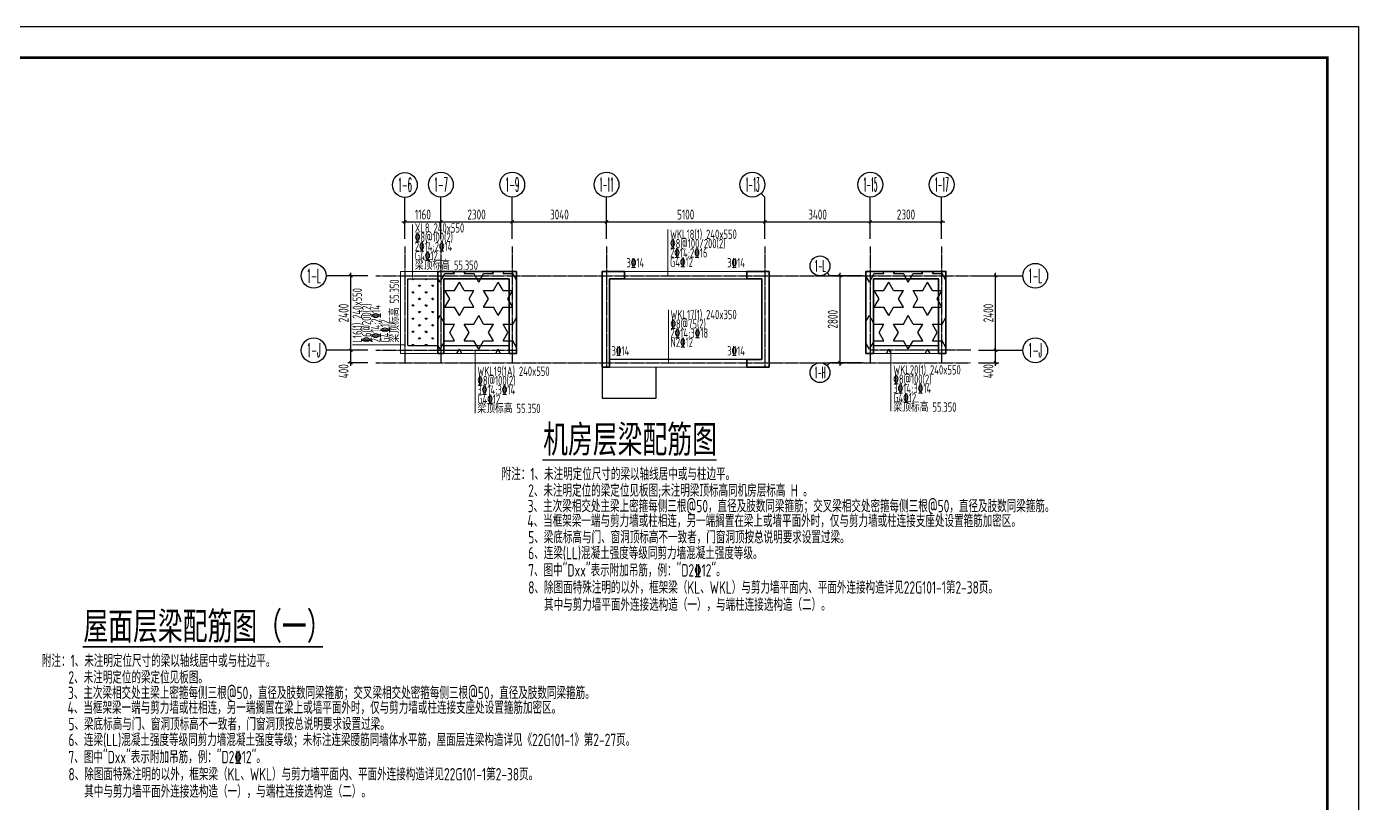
# Model space of a CAD drawing. Header units: millimetres. Extents: x -108786 to 29797, y -10598 to 53433.
# Drawn here: x -67608 to -24686, y 28399 to 53433 of the extents above; entities that cross this region are included whole.
import ezdxf
from ezdxf.enums import TextEntityAlignment as Align

# ---------------------------------------------------------------- set-up
doc = ezdxf.new("R2010")
doc.units = ezdxf.units.MM
doc.header["$MEASUREMENT"] = 0
doc.linetypes.add('CENTER', pattern=[2, 1.25, -0.25, 0.25, -0.25])
doc.linetypes.add('DASHED', pattern=[0.75, 0.5, -0.25])
doc.layers.get('Defpoints').update_dxf_attribs({"color": 1})
for name, color, linetype in [('AXIS', 1, 'CENTER'), ('AXIS_DIM', 3, 'Continuous'), ('AXIS_NUM', 3, 'Continuous'), ('AXIS_TEXT', 255, 'Continuous'), ('BEAM', 4, 'DASHED'), ('BEAM_CON', 4, 'Continuous'), ('B板标注', 7, 'Continuous'), ('HATCH', 8, 'Continuous'), ('JQLayer', 7, 'Continuous'), ('PUB_TEXT', 7, 'Continuous'), ('WALL', 2, 'Continuous'), ('win', 3, 'Continuous'), ('梁原位标注', 7, 'Continuous')]:
    doc.layers.add(name, color=color, linetype=linetype)
doc.layers.add('Z主楼梁筋(横向)', color=55, linetype='Continuous', lineweight=20)
doc.layers.add('Z主楼梁筋(纵向)', color=42, linetype='Continuous', lineweight=20)
doc.styles.add('_TCH_AXIS', font='COMPLEX', dxfattribs={"bigfont": 'GBCBIG'})
doc.styles.add('COMPLEX', font='tssdeng.shx', dxfattribs={"bigfont": 'hztxt.shx'})
doc.styles.add('JG-DIM', font='tssdeng.shx', dxfattribs={"width": 0.7, "bigfont": 'hztxt.shx'})
doc.styles.add('TSSD_Dimension', font='Tssdeng.shx', dxfattribs={"width": 0.7, "bigfont": 'Hztxt.shx'})
doc.styles.add('TSSD_Rein', font='tssdeng.shx', dxfattribs={"width": 0.7, "bigfont": 'hztxt.shx'})
doc.dimstyles.new('JG_100', dxfattribs={"dimtxt": 320, "dimasz": 100, "dimexe": 100, "dimexo": 250, "dimgap": 75, "dimtad": 1, "dimdec": 0, "dimrnd": 0.5, "dimdsep": 46, "dimtxsty": 'JG-DIM', "dimblk": 'ARCHTICK', "dimcen": 100, "dimdle": 100, "dimclrt": 7, "dimazin": 2, "dimtfac": 1, "dimtdec": 0, "dimtix": 1, "dimtmove": 2, "dimatfit": 3, "dimldrblk": 'JG_DIM', "dimfxl": 1, "dimtolj": 1, "dimtzin": 0, "dimarcsym": 0})

# ---------------------------------------------------------------- blocks, each defined once
blk = doc.blocks.new('_ArchTick')
at = {"color": 0, "const_width": 0.35}
blk.add_lwpolyline([(-0.5, -0.5), (0.5, 0.5)], dxfattribs=at)
blk = doc.blocks.new('*D68')
at = {"layer": 'AXIS_DIM', "color": 0, "lineweight": -2, "transparency": 16777216}
for p, q in [((-57157, 42902), (-57157, 45502)), ((-56607, 45402), (-57257, 45402)), ((-56607, 43002), (-57257, 43002))]:
    blk.add_line(p, q, dxfattribs=at)
at = {"layer": 'Defpoints', "color": 0, "transparency": 16777216}
for p in [(-57157, 45402), (-56357, 45402), (-56357, 43002)]:
    blk.add_point(p, dxfattribs=at)
at = {"layer": 'AXIS_DIM', "color": 0, "lineweight": -2, "transparency": 16777216, "xscale": 100, "yscale": 100, "zscale": 100}
for p, rotation in [((-57157, 45402), 90), ((-57157, 43002), 270)]:
    blk.add_blockref('_ArchTick', p, dxfattribs=dict(at, rotation=rotation))
at = {"layer": 'AXIS_DIM', "color": 7, "transparency": 16777216, "insert": (-57392, 44202), "char_height": 320, "attachment_point": 5, "rotation": 90, "style": 'TSSD_Rein'}
blk.add_mtext('\\A1;2400', dxfattribs=at)
blk = doc.blocks.new('JG_DIM')
blk.add_line((0, 0), (-1, 0))
at = {"linetype": 'ByBlock', "const_width": 0.32}
blk.add_lwpolyline([(-0.53, -0.53), (0.53, 0.53)], dxfattribs=at)
blk = doc.blocks.new('*D69')
at = {"layer": 'AXIS_DIM', "color": 0, "lineweight": -2, "transparency": 16777216}
for p, q in [((-36377, 42902), (-36377, 45502)), ((-36927, 45402), (-36277, 45402)), ((-36927, 43002), (-36277, 43002))]:
    blk.add_line(p, q, dxfattribs=at)
at = {"layer": 'Defpoints', "color": 0, "transparency": 16777216}
for p in [(-37177, 45402), (-36377, 45402), (-37177, 43002)]:
    blk.add_point(p, dxfattribs=at)
at = {"layer": 'AXIS_DIM', "color": 0, "lineweight": -2, "transparency": 16777216, "xscale": 100, "yscale": 100, "zscale": 100}
for p, rotation in [((-36377, 45402), 90), ((-36377, 43002), 270)]:
    blk.add_blockref('_ArchTick', p, dxfattribs=dict(at, rotation=rotation))
at = {"layer": 'AXIS_DIM', "color": 7, "transparency": 16777216, "insert": (-36612, 44202), "char_height": 320, "attachment_point": 5, "rotation": 90, "style": 'TSSD_Rein'}
blk.add_mtext('\\A1;2400', dxfattribs=at)
blk = doc.blocks.new('*D70')
at = {"layer": 'AXIS_DIM', "color": 0, "lineweight": -2, "transparency": 16777216}
for p, q in [((-55417, 46592), (-55417, 47242)), ((-54257, 46592), (-54257, 47242)), ((-55517, 47142), (-54157, 47142))]:
    blk.add_line(p, q, dxfattribs=at)
at = {"layer": 'Defpoints', "color": 0, "transparency": 16777216}
for p in [(-54257, 47142), (-55417, 46342), (-54257, 46342)]:
    blk.add_point(p, dxfattribs=at)
at = {"layer": 'AXIS_DIM', "color": 0, "lineweight": -2, "transparency": 16777216, "xscale": 100, "yscale": 100, "zscale": 100, "rotation": 180}
blk.add_blockref('_ArchTick', (-55417, 47142), dxfattribs=at)
at = {"layer": 'AXIS_DIM', "color": 0, "lineweight": -2, "transparency": 16777216, "xscale": 100, "yscale": 100, "zscale": 100}
blk.add_blockref('_ArchTick', (-54257, 47142), dxfattribs=at)
at = {"layer": 'AXIS_DIM', "color": 7, "transparency": 16777216, "insert": (-54837, 47377), "char_height": 320, "attachment_point": 5, "style": 'TSSD_Rein'}
blk.add_mtext('\\A1;1160', dxfattribs=at)
blk = doc.blocks.new('*D71')
at = {"layer": 'AXIS_DIM', "color": 0, "lineweight": -2, "transparency": 16777216}
for p, q in [((-54257, 46592), (-54257, 47242)), ((-51957, 46592), (-51957, 47242)), ((-54357, 47142), (-51857, 47142))]:
    blk.add_line(p, q, dxfattribs=at)
at = {"layer": 'Defpoints', "color": 0, "transparency": 16777216}
for p in [(-51957, 47142), (-54257, 46342), (-51957, 46342)]:
    blk.add_point(p, dxfattribs=at)
at = {"layer": 'AXIS_DIM', "color": 0, "lineweight": -2, "transparency": 16777216, "xscale": 100, "yscale": 100, "zscale": 100, "rotation": 180}
blk.add_blockref('_ArchTick', (-54257, 47142), dxfattribs=at)
at = {"layer": 'AXIS_DIM', "color": 0, "lineweight": -2, "transparency": 16777216, "xscale": 100, "yscale": 100, "zscale": 100}
blk.add_blockref('_ArchTick', (-51957, 47142), dxfattribs=at)
at = {"layer": 'AXIS_DIM', "color": 7, "transparency": 16777216, "insert": (-53107, 47377), "char_height": 320, "attachment_point": 5, "style": 'TSSD_Rein'}
blk.add_mtext('\\A1;2300', dxfattribs=at)
blk = doc.blocks.new('*D72')
at = {"layer": 'AXIS_DIM', "color": 0, "lineweight": -2, "transparency": 16777216}
for p, q in [((-51957, 46592), (-51957, 47242)), ((-48917, 46592), (-48917, 47242)), ((-52057, 47142), (-48817, 47142))]:
    blk.add_line(p, q, dxfattribs=at)
at = {"layer": 'Defpoints', "color": 0, "transparency": 16777216}
for p in [(-48917, 47142), (-51957, 46342), (-48917, 46342)]:
    blk.add_point(p, dxfattribs=at)
at = {"layer": 'AXIS_DIM', "color": 0, "lineweight": -2, "transparency": 16777216, "xscale": 100, "yscale": 100, "zscale": 100, "rotation": 180}
blk.add_blockref('_ArchTick', (-51957, 47142), dxfattribs=at)
at = {"layer": 'AXIS_DIM', "color": 0, "lineweight": -2, "transparency": 16777216, "xscale": 100, "yscale": 100, "zscale": 100}
blk.add_blockref('_ArchTick', (-48917, 47142), dxfattribs=at)
at = {"layer": 'AXIS_DIM', "color": 7, "transparency": 16777216, "insert": (-50437, 47377), "char_height": 320, "attachment_point": 5, "style": 'TSSD_Rein'}
blk.add_mtext('\\A1;3040', dxfattribs=at)
blk = doc.blocks.new('*D73')
at = {"layer": 'AXIS_DIM', "color": 0, "lineweight": -2, "transparency": 16777216}
for p, q in [((-48917, 46592), (-48917, 47242)), ((-43817, 46592), (-43817, 47242)), ((-49017, 47142), (-43717, 47142))]:
    blk.add_line(p, q, dxfattribs=at)
at = {"layer": 'Defpoints', "color": 0, "transparency": 16777216}
for p in [(-43817, 47142), (-48917, 46342), (-43817, 46342)]:
    blk.add_point(p, dxfattribs=at)
at = {"layer": 'AXIS_DIM', "color": 0, "lineweight": -2, "transparency": 16777216, "xscale": 100, "yscale": 100, "zscale": 100, "rotation": 180}
blk.add_blockref('_ArchTick', (-48917, 47142), dxfattribs=at)
at = {"layer": 'AXIS_DIM', "color": 0, "lineweight": -2, "transparency": 16777216, "xscale": 100, "yscale": 100, "zscale": 100}
blk.add_blockref('_ArchTick', (-43817, 47142), dxfattribs=at)
at = {"layer": 'AXIS_DIM', "color": 7, "transparency": 16777216, "insert": (-46367, 47377), "char_height": 320, "attachment_point": 5, "style": 'TSSD_Rein'}
blk.add_mtext('\\A1;5100', dxfattribs=at)
blk = doc.blocks.new('*D74')
at = {"layer": 'AXIS_DIM', "color": 0, "lineweight": -2, "transparency": 16777216}
for p, q in [((-43817, 46592), (-43817, 47242)), ((-40417, 46592), (-40417, 47242)), ((-43917, 47142), (-40317, 47142))]:
    blk.add_line(p, q, dxfattribs=at)
at = {"layer": 'Defpoints', "color": 0, "transparency": 16777216}
for p in [(-40417, 47142), (-43817, 46342), (-40417, 46342)]:
    blk.add_point(p, dxfattribs=at)
at = {"layer": 'AXIS_DIM', "color": 0, "lineweight": -2, "transparency": 16777216, "xscale": 100, "yscale": 100, "zscale": 100, "rotation": 180}
blk.add_blockref('_ArchTick', (-43817, 47142), dxfattribs=at)
at = {"layer": 'AXIS_DIM', "color": 0, "lineweight": -2, "transparency": 16777216, "xscale": 100, "yscale": 100, "zscale": 100}
blk.add_blockref('_ArchTick', (-40417, 47142), dxfattribs=at)
at = {"layer": 'AXIS_DIM', "color": 7, "transparency": 16777216, "insert": (-42117, 47377), "char_height": 320, "attachment_point": 5, "style": 'TSSD_Rein'}
blk.add_mtext('\\A1;3400', dxfattribs=at)
blk = doc.blocks.new('*D75')
at = {"layer": 'AXIS_DIM', "color": 0, "lineweight": -2, "transparency": 16777216}
for p, q in [((-40417, 46592), (-40417, 47242)), ((-38117, 46592), (-38117, 47242)), ((-40517, 47142), (-38017, 47142))]:
    blk.add_line(p, q, dxfattribs=at)
at = {"layer": 'Defpoints', "color": 0, "transparency": 16777216}
for p in [(-38117, 47142), (-40417, 46342), (-38117, 46342)]:
    blk.add_point(p, dxfattribs=at)
at = {"layer": 'AXIS_DIM', "color": 0, "lineweight": -2, "transparency": 16777216, "xscale": 100, "yscale": 100, "zscale": 100, "rotation": 180}
blk.add_blockref('_ArchTick', (-40417, 47142), dxfattribs=at)
at = {"layer": 'AXIS_DIM', "color": 0, "lineweight": -2, "transparency": 16777216, "xscale": 100, "yscale": 100, "zscale": 100}
blk.add_blockref('_ArchTick', (-38117, 47142), dxfattribs=at)
at = {"layer": 'AXIS_DIM', "color": 7, "transparency": 16777216, "insert": (-39267, 47377), "char_height": 320, "attachment_point": 5, "style": 'TSSD_Rein'}
blk.add_mtext('\\A1;2300', dxfattribs=at)
blk = doc.blocks.new('_AXISO')
blk.add_circle((0, 0), 0.5)
at = {"layer": 'AXIS_TEXT', "style": 'COMPLEX', "width": 1.041667}
blk.add_attdef('A', text='', height=0.56, dxfattribs=at).set_placement((-0.25, -0.28), (0.25, -0.28), align=Align.FIT)
blk = doc.blocks.new('*D76')
at = {"layer": 'AXIS_DIM', "color": 0, "lineweight": -2, "transparency": 16777216}
for p, q in [((-56607, 43002), (-57257, 43002)), ((-57157, 42502), (-57157, 43102)), ((-56607, 42602), (-57257, 42602))]:
    blk.add_line(p, q, dxfattribs=at)
at = {"layer": 'Defpoints', "color": 0, "transparency": 16777216}
for p in [(-57157, 43002), (-56357, 43002), (-56357, 42602)]:
    blk.add_point(p, dxfattribs=at)
at = {"layer": 'AXIS_DIM', "color": 0, "lineweight": -2, "transparency": 16777216, "xscale": 100, "yscale": 100, "zscale": 100}
for p, rotation in [((-57157, 43002), 90), ((-57157, 42602), 270)]:
    blk.add_blockref('_ArchTick', p, dxfattribs=dict(at, rotation=rotation))
at = {"layer": 'AXIS_DIM', "color": 7, "transparency": 16777216, "insert": (-57392, 42327), "char_height": 320, "attachment_point": 5, "rotation": 90, "style": 'TSSD_Rein'}
blk.add_mtext('\\A1;400', dxfattribs=at)
blk = doc.blocks.new('*D77')
at = {"layer": 'AXIS_DIM', "color": 0, "lineweight": -2, "transparency": 16777216}
for p, q in [((-36927, 43002), (-36277, 43002)), ((-36377, 42502), (-36377, 43102)), ((-36927, 42602), (-36277, 42602))]:
    blk.add_line(p, q, dxfattribs=at)
at = {"layer": 'Defpoints', "color": 0, "transparency": 16777216}
for p in [(-37177, 43002), (-36377, 43002), (-37177, 42602)]:
    blk.add_point(p, dxfattribs=at)
at = {"layer": 'AXIS_DIM', "color": 0, "lineweight": -2, "transparency": 16777216, "xscale": 100, "yscale": 100, "zscale": 100}
for p, rotation in [((-36377, 43002), 90), ((-36377, 42602), 270)]:
    blk.add_blockref('_ArchTick', p, dxfattribs=dict(at, rotation=rotation))
at = {"layer": 'AXIS_DIM', "color": 7, "transparency": 16777216, "insert": (-36612, 42327), "char_height": 320, "attachment_point": 5, "rotation": 90, "style": 'TSSD_Rein'}
blk.add_mtext('\\A1;400', dxfattribs=at)
blk = doc.blocks.new('*D78')
at = {"layer": 'AXIS_DIM', "color": 0, "lineweight": -2, "transparency": 16777216}
for p, q in [((-41392, 42502), (-41392, 45502)), ((-40667, 45402), (-41492, 45402)), ((-40667, 42602), (-41492, 42602))]:
    blk.add_line(p, q, dxfattribs=at)
at = {"layer": 'Defpoints', "color": 0, "transparency": 16777216}
for p in [(-41392, 45402), (-40417, 45402), (-40417, 42602)]:
    blk.add_point(p, dxfattribs=at)
at = {"layer": 'AXIS_DIM', "color": 0, "lineweight": -2, "transparency": 16777216, "xscale": 100, "yscale": 100, "zscale": 100}
for p, rotation in [((-41392, 45402), 90), ((-41392, 42602), 270)]:
    blk.add_blockref('_ArchTick', p, dxfattribs=dict(at, rotation=rotation))
at = {"layer": 'AXIS_DIM', "color": 7, "transparency": 16777216, "insert": (-41627, 44002), "char_height": 320, "attachment_point": 5, "rotation": 90, "style": 'TSSD_Rein'}
blk.add_mtext('\\A1;2800', dxfattribs=at)
blk = doc.blocks.new('L-SM')
at = {"layer": 'win', "style": 'TSSD_Dimension', "width": 0.7}
for s, p in [('附注：1、未注明定位尺寸的梁以轴线居中或与柱边平。', (0, 0)), ('2、未注明定位的梁定位见板图。', (855, -533)), ('3、主次梁相交处主梁上密箍每侧三根@50，直径及肢数同梁箍筋；交叉梁相交处密箍每侧三根@50，直径及肢数同梁箍筋。', (840, -1033)), ('4、当框架梁一端与剪力墙或柱相连，另一端搁置在梁上或墙平面外时，仅与剪力墙或柱连接支座处设置箍筋加密区。', (828, -1510)), ('5、梁底标高与门、窗洞顶标高不一致者，门窗洞顶按总说明要求设置过梁。', (855, -2038)), ('6、连梁(LL)混凝土强度等级同剪力墙混凝土强度等级；未标注连梁腰筋同墙体水平筋，屋面层连梁构造详见《22G101-1》第2-27页。', (855, -2548)), ('7、图中"Dxx"表示附加吊筋，例："D2%%13212"。', (855, -3102)), ('8、除图面特殊注明的以外，框架梁（KL、WKL）与剪力墙平面内、平面外连接构造详见22G101-1第2-38页。', (855, -3656)), ('   其中与剪力墙平面外连接选构造（一），与端柱连接选构造（二）。', (855, -4210))]:
    blk.add_text(s, height=400, dxfattribs=at).set_placement(p)
blk = doc.blocks.new('A1+0(841x594)-TK_STYLE_a-TK_HQ_a-62ba77e7', base_point=(10, -10))
at = {"layer": 'JQLayer', "color": 7, "linetype": 'Continuous'}
blk.add_lwpolyline([(-831, -10), (-831, 584), (10, 584), (10, -10)], close=True, dxfattribs=at)
at = {"layer": 'JQLayer', "color": 7, "linetype": 'Continuous', "const_width": 0.8}
blk.add_lwpolyline([(-806, 0), (-806, 574), (0, 574), (0, 0)], close=True, dxfattribs=at)

msp = doc.modelspace()

# ---------------------------------------------------------------- hatches: boundary and pattern name
at = {"layer": 'HATCH'}
h = msp.add_hatch(dxfattribs=at)
h.set_pattern_fill('STARS', color=256, scale=2500)
h.set_pattern_definition([(0, (-2227254.36, -114742.4), (0, 541.26588), [312.5, -312.5]), (60, (-2227254.36, -114742.4), (-468.75, 270.63294), [312.5, -312.5]), (120, (-2227098.1, -114471.8), (-468.75, -270.63294), [312.5, -312.5])])
h.paths.add_polyline_path([(-54357.4, 45542.1), (-51817.4, 45542.1), (-51817.4, 42902.1), (-54357.4, 42902.1)])
h = msp.add_hatch(dxfattribs=at)
h.set_pattern_fill('STARS', color=256, scale=2500)
h.set_pattern_definition([(0, (-2213414.36, -114742.4), (0, 541.26588), [312.5, -312.5]), (60, (-2213414.36, -114742.4), (-468.75, 270.63294), [312.5, -312.5]), (120, (-2213258.1, -114471.8), (-468.75, -270.63294), [312.5, -312.5])])
h.paths.add_polyline_path([(-40557.4, 45542.1), (-37977.4, 45542.1), (-37977.4, 42902.1), (-40557.4, 42902.1)])
h = msp.add_hatch(dxfattribs=at)
h.set_pattern_fill('GRASS', color=256, scale=300)
h.set_pattern_definition([(90, (-2187082.85, -49342.42), (-212.132034, 212.132034), [56.25, -368.01407]), (45, (-2187082.85, -49342.42), (-212.132034, 212.132034), [56.25, -243.75]), (135, (-2187082.85, -49342.42), (-212.132034, -212.132034), [56.25, -243.75])])
h.paths.add_polyline_path([(-55317.4, 45302.1), (-54357.4, 45302.1), (-54357.4, 43142.1), (-55317.4, 43142.1)])

# ---------------------------------------------------------------- linework, layer by layer
at = {"layer": 'AXIS', "ltscale": 0.7}
for p, q in [((-55417.4, 46342.1), (-55417.4, 42902.1)), ((-55417.4, 46342.1), (-55417.4, 42602.1)), ((-54257.4, 46342.1), (-54257.4, 42602.1)), ((-51957.4, 46342.1), (-51957.4, 42602.1)), ((-48917.4, 46342.1), (-48917.4, 42602.1)), ((-48917.4, 46342.1), (-48917.4, 42462.1)), ((-43817.4, 46342.1), (-43817.4, 42602.1)), ((-43817.4, 46342.1), (-43817.4, 42462.1)), ((-40417.4, 46342.1), (-40417.4, 42602.1)), ((-38117.4, 46342.1), (-38117.4, 42602.1)), ((-56357.4, 45402.1), (-37177.4, 45402.1)), ((-56357.4, 43002.1), (-51817.4, 43002.1)), ((-37177.4, 43002.1), (-40417.4, 43002.1)), ((-56357.4, 42602.1), (-37177.4, 42602.1))]:
    msp.add_line(p, q, dxfattribs=at)
at = {"layer": 'AXIS_NUM'}
for p, q in [((-55417.4, 46642.1), (-55417.4, 47942.1)), ((-54257.4, 46642.1), (-54257.4, 47942.1)), ((-51957.4, 46642.1), (-51957.4, 47942.1)), ((-48917.4, 46642.1), (-48917.4, 47942.1)), ((-43934.5, 48059.3), (-43817.4, 47942.1)), ((-43817.4, 46642.1), (-43817.4, 47942.1)), ((-40417.4, 46642.1), (-40417.4, 47942.1)), ((-38117.4, 46642.1), (-38117.4, 47942.1)), ((-56657.4, 45402.1), (-57957.4, 45402.1)), ((-41811.5, 45495.8), (-41717.7, 45402.1)), ((-40717.4, 45402.1), (-41717.7, 45402.1)), ((-37177.4, 45402.1), (-35502.4, 45402.4)), ((-56657.4, 43002.1), (-57957.4, 43002.1)), ((-36802.4, 43002.1), (-35502.4, 43002.1)), ((-41811.5, 42508.4), (-41717.7, 42602.1)), ((-40717.4, 42602.1), (-41717.7, 42602.1))]:
    msp.add_line(p, q, dxfattribs=at)
at = {"layer": 'BEAM', "ltscale": 0.5}
for p, q in [((-55317.4, 43142.1), (-55317.4, 45302.1)), ((-55317.4, 45302.1), (-54357.4, 45302.1)), ((-48337.4, 45302.1), (-44397.4, 45302.1)), ((-54357.4, 43142.1), (-55317.4, 43142.1)), ((-52057.4, 43142.1), (-54157.4, 43142.1)), ((-38217.4, 43142.1), (-40317.4, 43142.1)), ((-44397.4, 42702.1), (-48817.4, 42702.1))]:
    msp.add_line(p, q, dxfattribs=at)
at = {"layer": 'BEAM_CON', "lineweight": 18}
for p, q in [((-55557.4, 45542.1), (-55557.4, 42902.1)), ((-54357.4, 45542.1), (-55557.4, 45542.1)), ((-44397.4, 45542.1), (-48337.4, 45542.1)), ((-55557.4, 42902.1), (-54357.4, 42902.1)), ((-54157.4, 42902.1), (-52057.4, 42902.1)), ((-40317.4, 42902.1), (-38217.4, 42902.1)), ((-48817.4, 42462.1), (-44397.4, 42462.1))]:
    msp.add_line(p, q, dxfattribs=at)
at = {"layer": 'B板标注'}
msp.add_lwpolyline([(-49057.4, 42462.1), (-49057.4, 41462.1), (-47317.4, 41462.1), (-47317.4, 42462.1)], dxfattribs=at)
at = {"layer": 'PUB_TEXT', "const_width": 50}
for points in [[(-50983.4, 39465.5), (-45366.2, 39465.5)], [(-65801.6, 33445.5), (-58059.4, 33445.5)]]:
    msp.add_lwpolyline(points, dxfattribs=at)
at = {"layer": 'WALL', "lineweight": 35}
for points in [[(-51817.4, 45542.1), (-54357.4, 45542.1), (-54357.4, 42902.1), (-54157.4, 42902.1), (-54157.4, 45302.1), (-52057.4, 45302.1), (-52057.4, 42902.1), (-51817.4, 42902.1)], [(-48337.4, 45542.1), (-48337.4, 45302.1)], [(-44397.4, 45302.1), (-43917.4, 45302.1), (-43917.4, 42702.1), (-44397.4, 42702.1), (-44397.4, 42462.1), (-43677.4, 42462.1), (-43677.4, 45542.1), (-44397.4, 45542.1)], [(-40317.4, 42902.1), (-40317.4, 45302.1), (-38217.4, 45302.1), (-38217.4, 42902.1), (-37977.4, 42902.1), (-37977.4, 45542.1), (-40557.4, 45542.1), (-40557.4, 42902.1)]]:
    msp.add_lwpolyline(points, close=True, dxfattribs=at)
for points in [[(-48337.4, 45542.1), (-49057.4, 45542.1), (-49057.4, 42462.1), (-48817.4, 42462.1), (-48817.4, 45302.1), (-48337.4, 45302.1)], [(-44397.4, 45542.1), (-44397.4, 45302.1)], [(-54357.4, 42902.1), (-54157.4, 42902.1)], [(-44397.4, 42702.1), (-44397.4, 42462.1)], [(-49057.4, 42462.1), (-48817.4, 42462.1)]]:
    msp.add_lwpolyline(points, dxfattribs=at)
at = {"layer": 'Z主楼梁筋(横向)', "linetype": 'Continuous'}
for p, q in [((-55172.8, 45350.3), (-55172.8, 47060.9)), ((-46945.6, 45422.1), (-46945.6, 46891.2)), ((-46918.8, 42582.1), (-46918.8, 44302.9)), ((-53156.5, 43002.1), (-53156.5, 40976.6)), ((-39750.6, 43002.1), (-39750.6, 41043.7))]:
    msp.add_line(p, q, dxfattribs=at)
at = {"layer": 'Z主楼梁筋(纵向)', "linetype": 'Continuous'}
msp.add_line((-55437.4, 43175.5), (-57104.1, 43175.5), dxfattribs=at)

# ---------------------------------------------------------------- block references
at = {"layer": 'AXIS_NUM'}
ref = msp.add_blockref('_AXISO', (-55417.4, 48330.1), dxfattribs=dict(at, xscale=800, yscale=800, zscale=800))
ref.add_attrib('A', '1-6', dxfattribs={"layer": 'AXIS_TEXT', "height": 452.55, "style": '_TCH_AXIS', "width": 0.381818}).set_placement((-55643.7, 48103.8), (-55191.1, 48103.8), align=Align.FIT)
ref = msp.add_blockref('_AXISO', (-54257.4, 48342.1), dxfattribs=dict(at, xscale=800, yscale=800, zscale=800))
ref.add_attrib('A', '1-7', dxfattribs={"layer": 'AXIS_TEXT', "height": 452.55, "style": '_TCH_AXIS', "width": 0.381818}).set_placement((-54483.7, 48115.8), (-54031.1, 48115.8), align=Align.FIT)
ref = msp.add_blockref('_AXISO', (-51957.4, 48342.1), dxfattribs=dict(at, xscale=800, yscale=800, zscale=800))
ref.add_attrib('A', '1-9', dxfattribs={"layer": 'AXIS_TEXT', "height": 452.55, "style": '_TCH_AXIS', "width": 0.381818}).set_placement((-52183.7, 48115.8), (-51731.1, 48115.8), align=Align.FIT)
ref = msp.add_blockref('_AXISO', (-48917.4, 48342.1), dxfattribs=dict(at, xscale=800, yscale=800, zscale=800))
ref.add_attrib('A', '1-11', dxfattribs={"layer": 'AXIS_TEXT', "height": 452.55, "style": '_TCH_AXIS', "width": 0.323077}).set_placement((-49143.7, 48115.8), (-48691.1, 48115.8), align=Align.FIT)
ref = msp.add_blockref('_AXISO', (-44217.4, 48342.1), dxfattribs=dict(at, xscale=800, yscale=800, zscale=800))
ref.add_attrib('A', '1-13', dxfattribs={"layer": 'AXIS_TEXT', "height": 452.55, "style": '_TCH_AXIS', "width": 0.3}).set_placement((-44443.7, 48115.8), (-43991.1, 48115.8), align=Align.FIT)
ref = msp.add_blockref('_AXISO', (-40417.4, 48342.1), dxfattribs=dict(at, xscale=800, yscale=800, zscale=800))
ref.add_attrib('A', '1-15', dxfattribs={"layer": 'AXIS_TEXT', "height": 452.55, "style": '_TCH_AXIS', "width": 0.3}).set_placement((-40643.7, 48115.8), (-40191.1, 48115.8), align=Align.FIT)
ref = msp.add_blockref('_AXISO', (-38117.4, 48342.1), dxfattribs=dict(at, xscale=800, yscale=800, zscale=800))
ref.add_attrib('A', '1-17', dxfattribs={"layer": 'AXIS_TEXT', "height": 452.55, "style": '_TCH_AXIS', "width": 0.3}).set_placement((-38343.7, 48115.8), (-37891.1, 48115.8), align=Align.FIT)
ref = msp.add_blockref('_AXISO', (-42037.7, 45722.1), dxfattribs=dict(at, xscale=640, yscale=640, zscale=640))
ref.add_attrib('A', '1-L', dxfattribs={"layer": 'AXIS_TEXT', "height": 362.04, "style": '_TCH_AXIS', "width": 0.375}).set_placement((-42218.8, 45541.1), (-41856.7, 45541.1), align=Align.FIT)
ref = msp.add_blockref('_AXISO', (-58357.4, 45402.1), dxfattribs=dict(at, xscale=800, yscale=800, zscale=800))
ref.add_attrib('A', '1-L', dxfattribs={"layer": 'AXIS_TEXT', "height": 452.55, "style": '_TCH_AXIS', "width": 0.375}).set_placement((-58583.7, 45175.8), (-58131.1, 45175.8), align=Align.FIT)
ref = msp.add_blockref('_AXISO', (-35102.4, 45402.1), dxfattribs=dict(at, xscale=800, yscale=800, zscale=800))
ref.add_attrib('A', '1-L', dxfattribs={"layer": 'AXIS_TEXT', "height": 452.55, "style": '_TCH_AXIS', "width": 0.375}).set_placement((-35328.7, 45175.8), (-34876.1, 45175.8), align=Align.FIT)
ref = msp.add_blockref('_AXISO', (-58357.4, 43002.1), dxfattribs=dict(at, xscale=800, yscale=800, zscale=800))
ref.add_attrib('A', '1-J', dxfattribs={"layer": 'AXIS_TEXT', "height": 452.55, "style": '_TCH_AXIS', "width": 0.403846}).set_placement((-58583.7, 42775.8), (-58131.1, 42775.8), align=Align.FIT)
ref = msp.add_blockref('_AXISO', (-35102.4, 43002.1), dxfattribs=dict(at, xscale=800, yscale=800, zscale=800))
ref.add_attrib('A', '1-J', dxfattribs={"layer": 'AXIS_TEXT', "height": 452.55, "style": '_TCH_AXIS', "width": 0.403846}).set_placement((-35328.7, 42775.8), (-34876.1, 42775.8), align=Align.FIT)
ref = msp.add_blockref('_AXISO', (-42037.7, 42282.1), dxfattribs=dict(at, xscale=640, yscale=640, zscale=640))
ref.add_attrib('A', '1-H', dxfattribs={"layer": 'AXIS_TEXT', "height": 362.04, "style": '_TCH_AXIS', "width": 0.344262}).set_placement((-42218.8, 42101.1), (-41856.7, 42101.1), align=Align.FIT)
at = {"layer": 'BEAM', "xscale": 100, "yscale": 100}
msp.add_blockref('A1+0(841x594)-TK_STYLE_a-TK_HQ_a-62ba77e7', (-24686.5, -5967), dxfattribs=at)
at = {"layer": 'BEAM'}
msp.add_blockref('L-SM', (-67116.1, 32792.8), dxfattribs=at)

# ---------------------------------------------------------------- texts
at = {"layer": 'PUB_TEXT', "style": 'TSSD_Rein', "width": 0.8}
for s, p in [('机房层梁配筋图', (-50960.5, 39603.7)), ('屋面层梁配筋图（一）', (-65778.8, 33583.7))]:
    msp.add_text(s, height=1000, dxfattribs=at).set_placement(p)
at = {"layer": 'win', "style": 'TSSD_Dimension', "width": 0.7}
for s, p in [('附注：1、未注明定位尺寸的梁以轴线居中或与柱边平。', (-52297.8, 38812.8)), ('2、未注明定位的梁定位见板图;未注明梁顶标高同机房层标高 H 。', (-51442.7, 38279.6)), ('3、主次梁相交处主梁上密箍每侧三根@50，直径及肢数同梁箍筋；交叉梁相交处密箍每侧三根@50，直径及肢数同梁箍筋。', (-51457.8, 37780.2)), ('4、当框架梁一端与剪力墙或柱相连，另一端搁置在梁上或墙平面外时，仅与剪力墙或柱连接支座处设置箍筋加密区。', (-51469.8, 37302.5)), ('5、梁底标高与门、窗洞顶标高不一致者，门窗洞顶按总说明要求设置过梁。', (-51442.7, 36774.8)), ('6、连梁(LL)混凝土强度等级同剪力墙混凝土强度等级。', (-51442.7, 36264.8)), ('7、图中"Dxx"表示附加吊筋，例："D2%%13212"。', (-51442.7, 35710.7)), ('8、除图面特殊注明的以外，框架梁（KL、WKL）与剪力墙平面内、平面外连接构造详见22G101-1第2-38页。', (-51442.7, 35156.7)), ('   其中与剪力墙平面外连接选构造（一），与端柱连接选构造（二）。', (-51442.7, 34602.6))]:
    msp.add_text(s, height=400, dxfattribs=at).set_placement(p)
at = {"layer": 'Z主楼梁筋(横向)', "linetype": 'Continuous', "style": 'TSSD_Rein', "width": 0.7}
for s, p in [('XL8 240x550', (-55097.8, 46795.5)), ('%%1328@100(2)', (-55097.8, 46495.5)), ('WKL18(1) 240x550', (-46870.6, 46591.2)), ('2%%13214;2%%13214', (-55097.8, 46195.5)), ('%%1328@100/200(2)', (-46870.6, 46291.2)), ('梁顶标高 55.350', (-55097.8, 45595.5)), ('G4%%13212', (-55097.8, 45895.5)), ('2%%13214;2%%13216', (-46870.6, 45991.2)), ('G4%%13212', (-46870.6, 45691.2)), ('WKL19(1A) 240x550', (-53081.5, 42176.6)), ('WKL20(1) 240x550', (-39675.6, 42220.7)), ('%%1328@100(2)', (-53081.5, 41876.6)), ('%%1328@100(2)', (-39675.6, 41920.7)), ('3%%13214;3%%13214', (-53081.5, 41576.6)), ('3%%13214;3%%13214', (-39675.6, 41620.7)), ('梁顶标高 55.350', (-53081.5, 40976.6)), ('G4%%13212', (-53081.5, 41276.6)), ('梁顶标高 55.350', (-39675.6, 41020.7)), ('G4%%13212', (-39675.6, 41320.7))]:
    msp.add_text(s, height=300, dxfattribs=at).set_placement(p)
for s, p in [('WKL17(1) 240x350', (-46858.8, 44302.9)), ('%%1328@75(2)', (-46858.8, 44004.1)), ('2%%13214;3%%13218', (-46858.8, 43705.3)), ('N2%%13212', (-46858.8, 43406.5))]:
    msp.add_text(s, height=300, dxfattribs=at).set_placement(p, align=Align.TOP_LEFT)
at = {"layer": 'Z主楼梁筋(纵向)', "linetype": 'Continuous', "style": 'TSSD_Rein', "width": 0.7}
for s, p in [('L16(1) 240x550', (-56804.1, 43250.5)), ('梁顶标高 55.350', (-55604.1, 43250.5)), ('%%1326@200(2)', (-56504.1, 43250.5)), ('2%%13214;2%%13214', (-56204.1, 43250.5)), ('G4%%13212', (-55904.1, 43250.5))]:
    msp.add_text(s, height=300, rotation=90, dxfattribs=at).set_placement(p)
at = {"layer": '梁原位标注', "style": 'TSSD_Rein', "width": 0.7}
for p in [(-48277.4, 45673.6), (-48757.4, 42833.6)]:
    msp.add_text('3%%13214', height=300, dxfattribs=at).set_placement(p)
for p in [(-44457.4, 45673.6), (-44457.4, 42833.6)]:
    msp.add_text('3%%13214', height=300, dxfattribs=at).set_placement(p, align=Align.RIGHT)

# ---------------------------------------------------------------- dimensions: what is measured, and where the dimension line sits
at = {"layer": 'AXIS_DIM'}
for p1, p2, distance, picture, middle in [((-55417.4, 46342.1), (-54257.4, 46342.1), 800, '*D70', (-54837.4, 47377.1)), ((-54257.4, 46342.1), (-51957.4, 46342.1), 800, '*D71', (-53107.4, 47377.1)), ((-51957.4, 46342.1), (-48917.4, 46342.1), 800, '*D72', (-50437.4, 47377.1)), ((-48917.4, 46342.1), (-43817.4, 46342.1), 800, '*D73', (-46367.4, 47377.1)), ((-43817.4, 46342.1), (-40417.4, 46342.1), 800, '*D74', (-42117.4, 47377.1)), ((-40417.4, 46342.1), (-38117.4, 46342.1), 800, '*D75', (-39267.4, 47377.1)), ((-56357.4, 43002.1), (-56357.4, 45402.1), 800, '*D68', (-57392.4, 44202.1)), ((-40417.4, 42602.1), (-40417.4, 45402.1), 975, '*D78', (-41627.4, 44002.1)), ((-37177.4, 43002.1), (-37177.4, 45402.1), -800, '*D69', (-36612.4, 44202.1))]:
    dim = msp.add_aligned_dim(p1=p1, p2=p2, distance=distance, dimstyle='JG_100', override={"dimtxsty": 'TSSD_Rein'}, dxfattribs=at)
    dim.commit()
    dim.dimension.update_dxf_attribs({"geometry": picture, "text_midpoint": middle})
for base, p1, p2, picture, middle in [((-57157.4, 43002.1), (-56357.4, 42602.1), (-56357.4, 43002.1), '*D76', (-57392.4, 42326.8)), ((-36377.4, 43002.1), (-37177.4, 42602.1), (-37177.4, 43002.1), '*D77', (-36612.4, 42326.8))]:
    dim = msp.add_linear_dim(base=base, p1=p1, p2=p2, angle=90, dimstyle='JG_100', override={"dimtxsty": 'TSSD_Rein'}, dxfattribs=at)
    dim.commit()
    dim.dimension.update_dxf_attribs({"geometry": picture, "text_midpoint": middle, "dimtype": 161})

doc.saveas('drawing.dxf')
